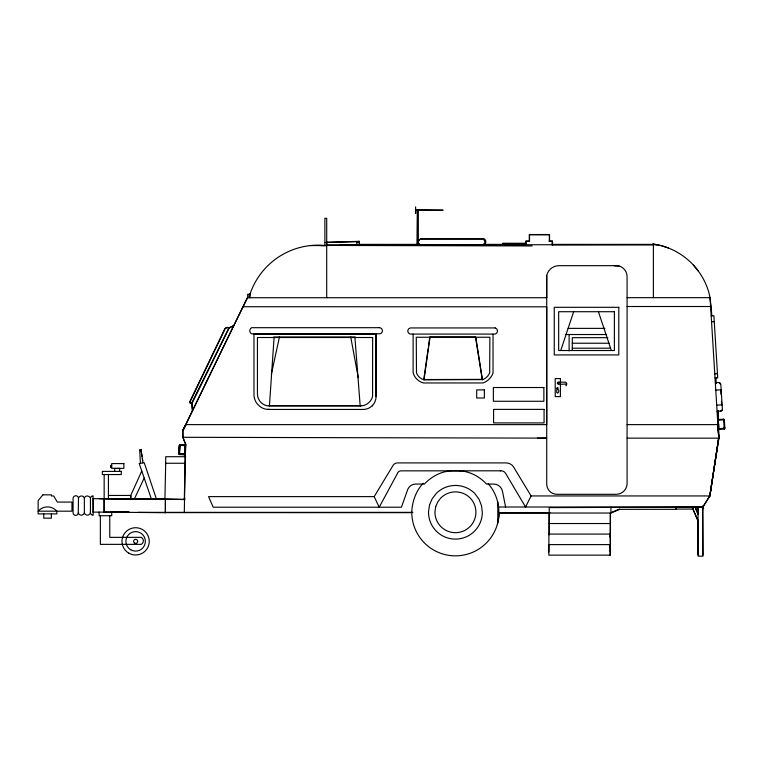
<?xml version="1.0" encoding="UTF-8"?>
<svg xmlns="http://www.w3.org/2000/svg" width="763" height="763" viewBox="0 0 763 763"><rect width="100%" height="100%" fill="white"/><g stroke="black" fill="none" stroke-linecap="round" stroke-linejoin="round"><path stroke-width="1.14" d="M339.468 245.314L359.831 244.561M326.602 242.214L359.268 241.346L356.798 241.728L356.874 244.847M359.354 245.648L359.354 244.503L356.874 244.637M372.563 405.973L372.563 405.344M267.842 409.445L363.188 409.445A12.847 12.847 0 0 0 371.009 406.793L373.374 404.419A12.847 12.847 0 0 0 376.035 396.607L376.111 334.051L253.984 334.051L253.984 394.585A14.907 14.907 0 0 0 257.389 404.066L260.402 406.841A14.907 14.907 0 0 0 266.039 409.216L270.131 409.445M417.094 245.343L417.437 209.758M417.437 245.343L417.437 210.216M418.334 209.758L418.334 245.343L418.334 242.996M617.629 265.667L559.002 265.667A12.599 12.599 0 0 0 546.718 275.453L546.718 484.028A10.301 10.301 0 0 0 557.782 494.31L616.17 494.31A10.94 10.94 0 0 0 627.081 484.028L627.081 276.645A11.111 11.111 0 0 0 614.225 265.667L618.984 265.944M551.716 244.78L653.386 244.694L653.08 243.635M656.638 244.675L653.052 244.379L660.92 245.562L668.235 247.946M702.837 509.083L702.837 507.004L709.971 495.597M104.159 498.668L104.13 512.116L165.399 512.707L165.418 499.345L104.159 498.668L165.428 499.25L165.399 512.707M653.386 244.713L653.386 244.017A67.974 67.974 0 0 1 708.617 291.647L710.095 297.789M249.959 294.327L249.997 294.146A71.932 71.932 0 0 1 326.707 245.648L326.621 242.491L359.268 241.633M415.616 206.83L415.616 210.216L443.122 210.216L415.597 209.768L415.616 213.602L415.577 209.768M532.145 245.944L326.707 245.419M627.081 297.665L710.067 297.665L718.746 438.277L717.907 424.619L627.081 424.619M326.707 244.894L526.05 244.894L526.05 241.308L529.532 241.308L529.532 234.785L549.551 234.785L549.551 241.308M359.354 244.971L368.853 244.894M78.503 497.981A2.747 2.747 0 0 0 73.086 497.981L73.086 512.793A2.594 2.594 0 0 0 75.68 515.387A2.594 2.594 0 0 0 78.274 512.793L78.503 497.981A3.128 3.128 0 0 1 84.359 497.981A3.3 3.3 0 0 1 87.402 495.95L89.195 496.56L90.444 497.981L90.444 512.793A2.747 2.747 0 0 0 93.181 515.273L93.096 495.864A2.775 2.775 0 0 0 90.444 497.981M185.094 466.822L185.094 463.255L165.705 463.255L164.922 498.916L184.379 499.593M184.303 512.622L185.523 443.608L184.303 499.593M130.75 498.792L130.921 495.063L141.784 470.99M180.564 445.344L180.612 444.629M185.113 445.678L184.598 454.147L179.524 453.832A1.087 1.087 0 0 1 179.391 453.174L179.839 445.85A1.621 1.621 0 0 1 180.087 445.382L185.342 445.64M185.018 450.933L184.818 454.109L179.753 453.794A1.087 1.087 0 0 1 179.62 453.136L180.068 445.811A1.621 1.621 0 0 1 180.316 445.344M185.209 447.757L185.39 444.924M185.266 454.901L185.81 446.107M269.425 405.973A11.979 11.979 0 0 1 257.446 394.004L257.446 337.513L372.64 337.513L372.573 396.607A12.876 12.876 0 0 1 360.184 405.973L269.425 405.973L274.079 337.513M428.167 348.491L423.789 379.545L482.702 379.364M428.491 346.192L429.626 338.143M423.999 379.802L423.341 379.602A11.083 11.083 0 0 1 416.474 372.84L416.274 337.246L489.865 337.246L489.684 372.897A13.238 13.238 0 0 1 482.912 379.621L423.999 379.802L430.027 337.246M497.381 524.286C501.053 510.228 497.972 494.51 488.129 483.618M709.933 495.759L718.641 437.905L718.088 410.895M718.641 437.905L709.857 495.95L702.837 507.09L549.236 507.605L549.179 534.701M709.714 496.169L718.851 438.162L717.907 424.619M271.342 374.213L279.449 336.988M560.748 350.494L573.652 311.733M134.431 498.811L144.197 478.039M182.901 430.857L233.745 325.677L229.129 328.09L192.581 402.282A1.326 1.326 0 0 1 191.923 403.322L191.523 403.474A1.326 1.326 0 0 1 190.33 403.131L190.082 402.788A1.326 1.326 0 0 1 190.349 401.204L224.436 330.303A3.176 3.176 0 0 1 228.671 327.88L229.129 328.09M182.615 430.752L247.45 297.465M249.997 294.26L247.67 294.26L247.67 297.723L233.802 325.524L228.91 327.832L191.704 403.074L192.371 410.694M185.514 444.285L182.901 437.304L182.901 430.761L185.934 424.619L546.718 424.619L546.718 306.812L243.178 306.716M531.096 495.95L525.545 507.004L505.678 473.451A5.417 5.417 0 0 0 500.766 470.8L401.052 470.847A3.891 3.891 0 0 0 397.313 473.699L379.201 507.214L374.185 496.618L392.802 465.84A5.322 5.322 0 0 1 397.552 462.912L505.983 462.912A9.328 9.328 0 0 1 514.634 468.759L531.096 495.95L709.857 495.95L718.851 438.162L627.081 438.143M484.515 243.54L483.456 244.875L420.108 244.751L418.544 243.635M485.535 243.168L484.686 244.303M557.906 388.625C558.917 387.022 555.693 387.451 557.085 388.739C561.892 391.057 554.901 397.227 557.085 388.739M423.16 483.246C416.045 490.895 412.401 501.053 411.782 511.372A43.653 43.653 0 0 0 454.605 555.845A43.653 43.653 0 0 0 499.078 513.013M610.724 512.784L619.442 509.083M498.878 513.032L610.944 513.032L619.661 509.341L676.008 509.341L676.008 507.004M139.476 450.084L141.26 449.788M558.03 382.158C554.482 385.172 564.687 384.104 565.545 383.961L566.175 385.763L566.804 383.961A2.794 2.794 0 0 0 565.545 382.158L558.03 382.158L558.936 383.055L558.03 383.961M450.847 470.847C440.776 471.524 431.209 476.732 424.438 484.057L415.721 484.057A8.584 8.584 0 0 0 407.776 489.388L401.414 507.214L213.182 507.214L208.595 496.618L374.185 496.618M500.242 470.847L500.766 470.8M711.192 315.872L713.891 315.71L717.725 377.819L715.026 377.99M711.555 321.776L714.254 321.614M714.769 373.87L717.478 373.708M715.322 382.711L718.555 382.511A2.165 2.165 0 0 1 720.854 384.533L722.389 409.502A1.45 1.45 0 0 1 721.035 411.038L717.086 411.286M715.78 390.131L721.178 389.798M716.705 405.143L722.103 404.81M717.592 419.574L723.715 419.145A2.337 2.337 0 0 1 724.392 420.232L724.802 427.719A1.812 1.812 0 0 1 724.278 429.102M718.355 420.251L723.419 419.879A1.621 1.621 0 0 1 723.677 420.356L724.077 427.747A1.087 1.087 0 0 1 723.925 428.405M718.202 429.474L724.325 429.035A1.812 1.812 0 0 0 724.85 427.652M310.379 245.572L325.219 245.572M652.518 244.713L653.386 244.456M356.817 242.558L359.297 242.491M138.303 512.355L412.897 512.364M546.146 297.723L546.718 297.713L546.718 275.453M418.334 210.216L417.924 210.216M415.997 245.304L419.564 245.285M483.856 245.047L502.903 244.961M675.56 507.061L692.165 507.033M694.54 507.023L698.097 507.014M548.998 241.308L552.498 241.308L552.498 244.704M526.05 243.54L503.055 243.54L503.055 244.894L483.456 244.875A3.462 3.462 0 0 0 483.017 239.086L420.413 239.086A2.909 2.909 0 0 0 420.108 244.751M358.848 244.379L419.888 244.379M482.893 244.379L503.113 244.379M551.716 244.379L652.909 244.379M419.946 244.675L483.675 244.675M503.055 244.675L526.05 244.675M359.268 241.346L359.354 244.78L654.005 244.713L653.567 243.702M326.698 245.362L324.904 245.362L324.876 218.313L326.707 218.313L326.707 297.665M320.822 245.648L325.4 245.648M247.67 297.723L546.718 297.723M627.081 306.507L711.154 306.507L711.784 315.996M568.111 328.376L604.916 328.376M606.728 334.528L566.747 334.528A3.071 3.071 0 0 1 565.974 334.385M273.755 336.988L355.272 336.988M429.788 336.988L475.483 336.988L482.245 379.545M607.892 337.685L572.288 337.685L572.288 350.503M572.288 343.236L609.084 343.236M572.288 348.205L610.266 348.205M269.263 405.611L361.042 405.611M537.476 438.124L546.718 438.124L182.901 437.304L182.691 430.504L185.934 424.619M185.714 456.713L165.705 456.713L165.695 463.656M111.694 465.449L110.568 465.449L110.568 467.481L111.694 467.481M108.441 495.445L130.75 495.445L130.75 498.592M93.105 498.668L165.418 498.935M104.159 498.935L99.104 498.668M133.84 498.935L151.646 498.935M184.312 498.945L185.094 498.945M184.303 499.345L155.995 499.25M499.221 507.004L702.837 507.042M675.799 509.083L693.433 509.083M695.78 509.083L698.135 509.083M93.105 512.116L129.233 512.116M165.418 512.622L410.933 512.669M498.792 512.784L549.999 512.784M549.026 523.532L610.343 523.532M610.238 534.081L548.921 534.081L548.864 552.078M610.181 537.324L610.343 513.032M610.123 544.61L548.807 544.61L548.807 555.14L610.438 555.14L610.438 513.032M610.381 551.887L610.123 534.081M324.904 242.491L328.491 242.5M451.028 470.828L460.137 470.847M133.62 499.04L151.284 499.202M111.226 512.097L128.88 512.269M186.105 444.963L180.03 444.591A2.337 2.337 0 0 0 179.353 445.687L178.895 453.108A1.812 1.812 0 0 0 179.419 454.49M185.876 445.001L179.801 444.629A2.337 2.337 0 0 0 179.133 445.716L178.676 453.146A1.812 1.812 0 0 0 179.191 454.529L185.495 454.862M459.917 470.819C470.065 471.467 479.717 476.665 486.536 484.057L493.718 484.057A8.975 8.975 0 0 1 502.626 492.021L505.602 507.004M693.462 265.142L698.355 271.084M692.613 508.072L697.821 520.032L697.954 555.016M691.907 507.004L698.069 521.215M182.691 437.046L185.686 443.971M696.037 509.045L697.792 513.261L697.773 509.035M694.969 507.042L698.05 514.424M151.36 498.907L139.209 463.503L144.217 462.664L156.396 498.935M598.43 311.733L611.335 350.494M709.857 297.408L711.154 306.507M184.322 498.649L184.522 499.603M350.732 336.988L358.267 377.704M475.807 337.246L482.454 379.802M142.023 456.341L141.021 449.827L143.015 462.864M142.357 458.515L142.691 460.69M191.923 403.322L192.581 410.952M354.929 337.513L360.184 405.973M715.875 377.685L716.276 383.608M720.73 389.826L721.016 394.442M721.436 401.376L721.655 404.838M717.706 410.465L718.88 428.711L723.992 428.339A1.087 1.087 0 0 0 724.125 427.69M717.573 415.911L717.783 419.307M139.715 450.046L140.411 463.303M718.641 424.362L718.746 438.277M702.837 506.642L703.028 556.151L698.212 556.17L698.021 507.023M702.58 505.85L702.78 554.997M653.386 246.125L653.386 297.665M610.944 507.366L610.944 513.032M610.009 544.61L610.009 555.14M569.122 334.528L569.122 350.894M552.441 241.308L552.441 244.894M552.288 244.637L552.288 241.051L549.341 241.051L549.341 234.527L529.312 234.527L529.312 241.051L525.831 241.051L525.831 243.283L502.846 243.283L502.846 244.637M549.131 513.032L549.083 534.796M497.8 501.692L497.8 521.472M493.032 334.089L493.032 373.078A16.404 16.404 0 0 1 483.065 382.959L423.551 382.959A14.239 14.239 0 0 1 413.117 372.668L413.117 334.089M376.111 334.051L376.111 368.214M376.035 334.051L376.035 396.607M249.997 297.723L249.997 294.146L249.186 297.723L249.177 294.26M119.667 471.381L119.667 468.453L114.708 468.453L114.708 471.381M111.732 512.116L111.732 515.721L99.104 515.721L99.104 512.116M109.758 515.721L109.758 537.352L141.346 537.352A4.044 4.044 0 0 1 141.346 544.362L100.373 544.362L100.354 515.721M108.441 474.548L108.441 498.668M104.159 474.548L104.159 512.116M93.172 498.668L93.172 512.116M84.359 497.981L84.359 512.793A3.128 3.128 0 0 1 78.274 512.793M51.379 513.89L51.379 518.172L43.739 518.172L43.739 513.89M191.704 403.074A1.326 1.326 0 0 1 190.13 400.956L224.227 330.045A3.176 3.176 0 0 1 228.91 327.832M719.232 382.835A2.585 2.585 0 0 1 720.243 384.066M721.846 410.017A1.593 1.593 0 0 1 720.386 411.076M723.667 419.202A2.337 2.337 0 0 1 724.345 420.289M723.381 419.955A1.621 1.621 0 0 1 723.629 420.413M419.135 240.774A2.909 2.909 0 0 1 421.434 238.705L484.038 238.705A3.462 3.462 0 0 1 484.476 244.503M90.444 512.793A3.128 3.128 0 0 1 84.359 512.793M429.55 504.848L428.52 511.687A26.915 26.915 0 0 0 454.92 539.107A26.915 26.915 0 0 0 482.34 512.698L481.548 505.716L478.983 499.183L474.777 493.48A27.182 27.182 0 0 0 436.312 493.365L432.192 498.735L429.55 504.848M435.73 506.575L434.948 511.811A20.487 20.487 0 0 0 462.912 531.267A20.487 20.487 0 0 0 470.18 497.981A20.735 20.735 0 0 0 440.852 497.924L437.714 501.997L435.73 506.575M42.881 494.844L38.15 500.585L38.15 513.89L56.863 513.89L56.863 511.181A12.361 12.361 0 0 0 38.15 511.181L71.96 511.181L71.96 502.073L57.311 502.073L53.706 495.969L51.445 495.969L51.445 494.844L42.881 494.844M618.793 307.308L554.262 307.308L554.262 354.929L618.793 354.929L618.793 307.308M614.387 311.714L558.669 311.714L558.669 350.522L614.387 350.522L614.387 311.714M379.335 327.689L251.58 327.689A3.519 3.519 0 0 0 251.58 333.832L379.335 333.832A3.071 3.071 0 0 0 382.406 330.76A3.071 3.071 0 0 0 379.335 327.689M495.216 327.937L410.914 327.937A3.071 3.071 0 0 0 407.833 330.932A3.071 3.071 0 0 0 410.732 334.089L495.216 334.089A3.224 3.224 0 0 0 495.216 327.937M560.404 378.562L555.216 378.562L555.216 396.598L560.404 396.598L560.404 378.562M543.876 387.518L493.375 387.518L493.375 401.271L543.876 401.271L543.876 387.518M484.362 389.893L476.694 389.893L476.694 398.009L484.362 398.009L484.362 389.893M544.076 409.388L493.585 409.388L493.585 422.912L544.076 422.912L544.076 409.388M123.873 463.589L111.694 463.589L111.694 468.329L123.873 468.329L123.873 463.589M121.288 471.391L102.356 471.391L102.356 474.548L121.288 474.548L121.288 471.391M134.612 543.113A2.031 2.031 0 0 0 137.655 541.358A2.031 2.031 0 0 0 134.612 539.603A2.031 2.031 0 0 0 134.612 543.113M128.804 553.165A13.639 13.639 0 0 0 149.262 541.358A13.639 13.639 0 0 0 128.804 529.541A13.639 13.639 0 0 0 128.804 553.165M130.759 549.789A9.738 9.738 0 0 0 145.361 541.358A9.738 9.738 0 0 0 130.759 532.927A9.738 9.738 0 0 0 130.759 549.789"/></g></svg>
